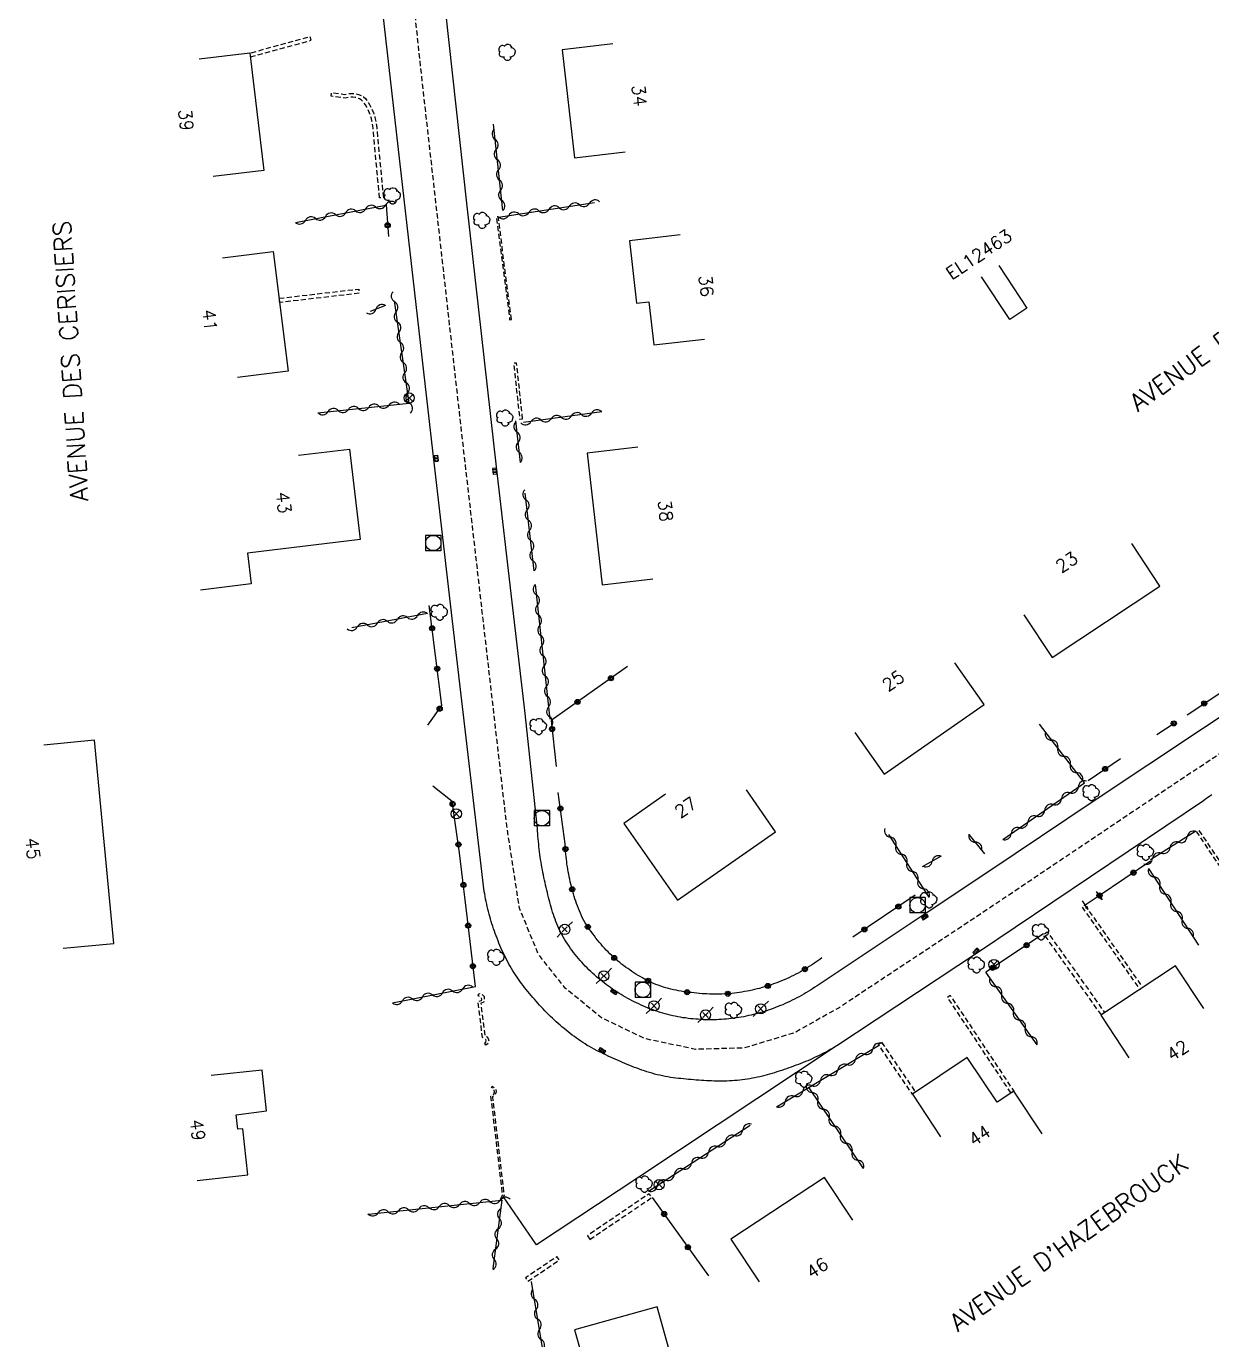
# Model space of a CAD drawing. Header units: millimetres. Extents: x 127000 to 128000, y 141000 to 142000.
# Drawn here: x 127581.7 to 127697.7, y 141625.3 to 141753.9 of the extents above; entities that cross this region are included whole.
import ezdxf
from ezdxf.enums import TextEntityAlignment as Align

# ---------------------------------------------------------------- set-up
doc = ezdxf.new("R2010")
doc.units = ezdxf.units.MM
doc.linetypes.add('DASHED', pattern=[0.75, 0.5, -0.25])
doc.layers.get('0').update_dxf_attribs({"linetype": 'CONTINUOUS'})
for name, color, linetype in [('W0001', 6, 'DASHED'), ('W0008', 7, 'CONTINUOUS'), ('W0100', 7, 'CONTINUOUS'), ('W0105', 7, 'CONTINUOUS'), ('W0112', 1, 'DASHED'), ('W0300', 7, 'CONTINUOUS'), ('W0310', 3, 'CONTINUOUS'), ('W0322', 7, 'CONTINUOUS'), ('W0400', 7, 'CONTINUOUS'), ('W0420', 7, 'CONTINUOUS'), ('W0454', 7, 'CONTINUOUS'), ('W0469', 7, 'CONTINUOUS'), ('W0984', 7, 'CONTINUOUS'), ('W0989', 7, 'CONTINUOUS'), ('W0991', 7, 'CONTINUOUS')]:
    doc.layers.add(name, color=color, linetype=linetype)
doc.styles.get("Standard").update_dxf_attribs({"font": 'romans.shx', "width": 0.85})

# ---------------------------------------------------------------- blocks, each defined once
blk = doc.blocks.new('T300')
for p, q in [((-0.8, 0.51), (-0.86, 0.34)), ((-0.86, 0.34), (-0.86, 0.17)), ((-0.86, 0.17), (-0.74, 0.06)), ((-0.69, 0.63), (-0.8, 0.51)), ((-0.8, -0.06), (-0.74, 0.06)), ((-0.74, 0.06), (-0.69, 0.11)), ((-0.57, 0.69), (-0.69, 0.63)), ((-0.46, 0.69), (-0.57, 0.69)), ((-0.29, 0.63), (-0.46, 0.69)), ((-0.29, 0.63), (-0.17, 0.74)), ((-0.23, 0.57), (-0.29, 0.63)), ((-0.17, 0.74), (-0.06, 0.8)), ((-0.06, 0.8), (0.06, 0.8)), ((0.06, 0.8), (0.23, 0.74)), ((0.23, 0.74), (0.34, 0.63)), ((0.34, 0.63), (0.4, 0.51)), ((0.46, 0.46), (0.34, 0.46)), ((0.4, 0.51), (0.4, 0.46)), ((0.57, 0.4), (0.46, 0.46)), ((0.57, 0.4), (0.69, 0.29)), ((0.69, 0.29), (0.74, 0.17)), ((0.74, 0.06), (0.69, -0.17)), ((0.74, 0.17), (0.74, 0.06)), ((-0.8, -0.17), (-0.8, -0.06)), ((-0.8, -0.23), (-0.8, -0.17)), ((-0.74, -0.34), (-0.8, -0.23)), ((-0.69, -0.4), (-0.74, -0.34)), ((-0.51, -0.46), (-0.69, -0.4)), ((-0.4, -0.46), (-0.51, -0.46)), ((-0.4, -0.46), (-0.34, -0.46)), ((-0.34, -0.46), (-0.34, -0.4)), ((-0.34, -0.51), (-0.34, -0.46)), ((-0.29, -0.63), (-0.34, -0.51)), ((-0.17, -0.74), (-0.29, -0.63)), ((-0.06, -0.8), (-0.17, -0.74)), ((0.06, -0.8), (-0.06, -0.8)), ((0.17, -0.74), (0.06, -0.8)), ((0.23, -0.69), (0.17, -0.74)), ((0.29, -0.46), (0.23, -0.46)), ((0.29, -0.63), (0.23, -0.69)), ((0.46, -0.4), (0.29, -0.46)), ((0.34, -0.51), (0.29, -0.63)), ((0.34, -0.51), (0.34, -0.46)), ((0.57, -0.34), (0.46, -0.4)), ((0.63, -0.29), (0.57, -0.34)), ((0.69, -0.17), (0.63, -0.29))]:
    blk.add_line(p, q)
blk = doc.blocks.new('t105o')
for p, q in [((-0.5, 0), (0.5, 0)), ((0.5, 0), (0.2, 0.1)), ((0.5, 0), (0.2, -0.1))]:
    blk.add_line(p, q)
blk = doc.blocks.new('T400')
for p, q in [((-0.15, 0.3), (0.15, 0.3)), ((-0.15, -0.25), (-0.15, 0.3)), ((-0.15, 0.15), (0.15, 0.15)), ((-0.15, 0), (0.15, 0)), ((0.15, 0.3), (0.15, -0.25)), ((-0.15, -0.15), (0.15, -0.15)), ((-0.15, -0.25), (-0.15, -0.3)), ((-0.15, -0.3), (0.15, -0.3)), ((0.15, -0.3), (0.15, -0.25))]:
    blk.add_line(p, q)
blk = doc.blocks.new('T420')
for p, q in [((0.75, 0.75), (-0.75, 0.75)), ((-0.75, 0.75), (-0.75, -0.75)), ((0.75, 0.75), (0.75, -0.75)), ((0.75, -0.75), (-0.75, -0.75))]:
    blk.add_line(p, q)
blk.add_ellipse((0, 0), major_axis=(-0.53, 0.53), ratio=1, start_param=3.926991, end_param=10.210176)
blk = doc.blocks.new('T454')
for p, q in [((-0.25, 0.25), (0.25, -0.25)), ((-0.25, -0.25), (0.25, 0.25)), ((0.75, 0.75), (0.375, 0.375)), ((-0.375, -0.375), (-0.75, -0.75))]:
    blk.add_line(p, q)
blk.add_ellipse((0, 0), major_axis=(0.354, 0.354), ratio=1, start_param=5.497787143782138, end_param=11.78097245096172)
blk = doc.blocks.new('t322o')
at = {"color": 0, "linetype": 'Continuous'}
for radius in [0.25, 0.15]:
    blk.add_circle((0, 0), radius, dxfattribs=at)
blk = doc.blocks.new('t310o')
at = {"color": 0, "linetype": 'Continuous'}
for centre, start, end in [((-0.5, 0.38), 216.8699, 323.1304), ((0.5, -0.37), 36.8699, 143.1303)]:
    blk.add_arc(centre, 0.625, start, end, dxfattribs=at)
blk = doc.blocks.new('T469')
at = {"color": 0, "linetype": 'Continuous', "flags": 128}
for points in [[(-0.35, 0.35), (0.35, -0.35)], [(-0.35, -0.35), (0.35, 0.35)]]:
    blk.add_lwpolyline(points, dxfattribs=at)
at = {"color": 0, "linetype": 'Continuous'}
blk.add_circle((0, 0), 0.5, dxfattribs=at)

msp = doc.modelspace()

# ---------------------------------------------------------------- linework, layer by layer
at = {"layer": 'W0001', "flags": 128}
msp.add_lwpolyline([(127717.8, 141862.56), (127724.21, 141859.28), (127732.17, 141854.61), (127748.61, 141844.92), (127794.21, 141818.05), (127817.75, 141804.16), (127827.07, 141798.66), (127832.92, 141794.65), (127838.64, 141788.83), (127843.91, 141781.96), (127835.51, 141775.63), (127830.89, 141771.86), (127824.36, 141767.8), (127815.15, 141761.64), (127790.7, 141745.04), (127750.52, 141717.53), (127727.77, 141702.04), (127693.55, 141679.36), (127675.19, 141667.03), (127661.27, 141657.82), (127656.94, 141655.38), (127651.99, 141653.87), (127647.22, 141653.74), (127642.28, 141654.78), (127638.03, 141656.82), (127634.47, 141659.73), (127631.83, 141663.07), (127629.99, 141667.56), (127628.75, 141675.63), (127624.44, 141713.22), (127620.39, 141749.27), (127618.94, 141762.83), (127618.53, 141769.08), (127618.73, 141775.12), (127619.79, 141793.05), (127621.06, 141812.23), (127622.17, 141816.46), (127624.13, 141820.82), (127627.49, 141825.3), (127631.57, 141829.01), (127636.31, 141831.72), (127643.93, 141835.24), (127681.26, 141852.39), (127693.2, 141858.03), (127698.96, 141861.59), (127706.18, 141866.56), (127712.52, 141864.73)], close=True, dxfattribs=at)
at = {"layer": 'W0008', "flags": 128}
for points in [[(127702.18, 141688.65), (127686.13, 141678.01), (127675.94, 141671.13), (127669.19, 141666.67), (127659.11, 141659.97), (127658.89, 141659.82), (127658.68, 141659.68), (127658.47, 141659.54), (127658.25, 141659.4), (127658.03, 141659.27), (127657.81, 141659.14), (127657.59, 141659.02), (127657.37, 141658.89), (127657.14, 141658.77), (127656.92, 141658.65), (127656.69, 141658.54), (127656.46, 141658.43), (127656.23, 141658.32), (127656, 141658.22), (127655.77, 141658.11), (127655.53, 141658.02), (127655.29, 141657.92), (127655.06, 141657.83), (127654.82, 141657.74), (127654.57, 141657.65), (127654.33, 141657.57), (127654.09, 141657.49), (127653.85, 141657.42), (127653.61, 141657.35), (127653.38, 141657.28), (127653.14, 141657.21), (127652.9, 141657.15), (127652.66, 141657.1), (127652.42, 141657.04), (127652.18, 141656.99), (127651.94, 141656.94), (127651.7, 141656.9), (127651.46, 141656.86), (127651.22, 141656.82), (127650.97, 141656.78), (127650.73, 141656.75), (127650.49, 141656.73), (127650.24, 141656.7), (127650, 141656.68), (127649.75, 141656.67), (127649.51, 141656.65), (127649.26, 141656.64), (127649.01, 141656.64), (127648.76, 141656.64), (127648.51, 141656.64), (127648.25, 141656.64), (127648, 141656.65), (127647.75, 141656.66), (127647.49, 141656.68), (127647.24, 141656.7), (127646.99, 141656.72), (127646.74, 141656.74), (127646.49, 141656.77), (127646.24, 141656.81), (127645.99, 141656.84), (127645.74, 141656.89), (127645.49, 141656.93), (127645.24, 141656.98), (127645, 141657.03), (127644.75, 141657.09), (127644.5, 141657.15), (127644.26, 141657.22), (127644.02, 141657.29), (127643.77, 141657.36), (127643.53, 141657.44), (127643.29, 141657.52), (127643.05, 141657.61), (127642.82, 141657.69), (127642.59, 141657.78), (127642.36, 141657.88), (127642.13, 141657.97), (127641.9, 141658.07), (127641.68, 141658.18), (127641.45, 141658.28), (127641.23, 141658.39), (127641.01, 141658.5), (127640.79, 141658.62), (127640.58, 141658.73), (127640.36, 141658.85), (127640.15, 141658.98), (127639.94, 141659.1), (127639.73, 141659.23), (127639.52, 141659.36), (127639.31, 141659.5), (127639.11, 141659.64), (127638.91, 141659.78), (127638.7, 141659.92), (127638.51, 141660.07), (127638.31, 141660.22), (127638.11, 141660.37), (127637.92, 141660.53), (127637.72, 141660.69), (127637.53, 141660.85), (127637.34, 141661.02), (127637.15, 141661.19), (127636.97, 141661.36), (127636.78, 141661.53), (127636.6, 141661.71), (127636.43, 141661.89), (127636.26, 141662.07), (127636.09, 141662.26), (127635.92, 141662.44), (127635.76, 141662.63), (127635.6, 141662.82), (127635.44, 141663.02), (127635.29, 141663.22), (127635.14, 141663.42), (127634.99, 141663.62), (127634.85, 141663.83), (127634.71, 141664.04), (127634.57, 141664.25), (127634.44, 141664.47), (127634.31, 141664.68), (127634.18, 141664.91), (127634.06, 141665.13), (127633.95, 141665.35), (127633.84, 141665.57), (127633.74, 141665.8), (127633.65, 141666.02), (127633.55, 141666.25), (127633.47, 141666.48), (127633.39, 141666.72), (127633.31, 141666.95), (127633.23, 141667.18), (127633.16, 141667.42), (127633.09, 141667.66), (127633.03, 141667.89), (127632.96, 141668.13), (127632.9, 141668.37), (127632.84, 141668.61), (127632.78, 141668.85), (127632.72, 141669.09), (127632.67, 141669.33), (127632.61, 141669.57), (127632.55, 141669.81), (127632.5, 141670.06), (127632.44, 141670.31), (127632.39, 141670.56), (127632.33, 141670.81), (127632.28, 141671.06), (127632.24, 141671.31), (127632.19, 141671.56), (127632.15, 141671.81), (127632.1, 141672.06), (127632.06, 141672.31), (127632.03, 141672.57), (127631.99, 141672.82), (127631.96, 141673.07), (127631.92, 141673.33), (127631.89, 141673.58), (127631.87, 141673.83), (127631.84, 141674.09), (127631.82, 141674.34), (127631.8, 141674.59), (127631.78, 141674.85), (127631.76, 141675.1), (127631.74, 141675.36), (127630.5, 141686.89), (127629.27, 141697.5), (127627.74, 141710.75), (127624.84, 141736.56), (127622.07, 141761.78)], [(127697.75, 141678.65), (127697.54, 141678.51), (127697.34, 141678.37), (127697.13, 141678.22), (127696.93, 141678.07), (127674.82, 141663.18), (127661.04, 141654.09), (127660.83, 141653.97), (127660.61, 141653.84), (127660.4, 141653.72), (127660.19, 141653.6), (127659.97, 141653.48), (127659.75, 141653.37), (127659.54, 141653.26), (127659.32, 141653.15), (127659.1, 141653.04), (127658.87, 141652.93), (127658.65, 141652.83), (127658.43, 141652.73), (127658.2, 141652.63), (127657.98, 141652.54), (127657.75, 141652.44), (127657.52, 141652.35), (127657.29, 141652.26), (127657.06, 141652.18), (127656.82, 141652.09), (127656.59, 141652.01), (127656.36, 141651.92), (127656.12, 141651.84), (127655.89, 141651.76), (127655.66, 141651.68), (127655.42, 141651.6), (127655.18, 141651.53), (127654.95, 141651.45), (127654.71, 141651.38), (127654.47, 141651.31), (127654.23, 141651.25), (127654, 141651.18), (127653.76, 141651.12), (127653.51, 141651.06), (127653.27, 141651.01), (127653.03, 141650.96), (127652.79, 141650.91), (127652.54, 141650.87), (127652.3, 141650.83), (127652.05, 141650.79), (127651.8, 141650.76), (127651.55, 141650.73), (127651.3, 141650.7), (127651.05, 141650.68), (127650.8, 141650.67), (127650.55, 141650.65), (127650.3, 141650.64), (127650.04, 141650.64), (127649.79, 141650.63), (127649.54, 141650.63), (127649.29, 141650.64), (127649.04, 141650.64), (127648.79, 141650.65), (127648.54, 141650.66), (127648.29, 141650.67), (127648.04, 141650.69), (127647.79, 141650.7), (127647.54, 141650.72), (127647.29, 141650.74), (127647.04, 141650.76), (127646.79, 141650.78), (127646.54, 141650.8), (127646.29, 141650.83), (127646.04, 141650.85), (127645.79, 141650.88), (127645.54, 141650.9), (127645.28, 141650.93), (127645.02, 141650.97), (127644.76, 141651), (127644.5, 141651.05), (127644.24, 141651.09), (127643.98, 141651.15), (127643.73, 141651.2), (127643.47, 141651.26), (127643.22, 141651.33), (127642.97, 141651.4), (127642.72, 141651.47), (127642.47, 141651.55), (127642.23, 141651.63), (127641.98, 141651.72), (127641.74, 141651.8), (127641.5, 141651.89), (127641.26, 141651.98), (127641.02, 141652.08), (127640.78, 141652.17), (127640.54, 141652.27), (127640.3, 141652.37), (127640.06, 141652.47), (127639.82, 141652.58), (127639.59, 141652.68), (127639.36, 141652.78), (127639.13, 141652.88), (127638.89, 141652.99), (127638.66, 141653.09), (127638.43, 141653.2), (127638.2, 141653.31), (127637.97, 141653.42), (127637.74, 141653.53), (127637.52, 141653.64), (127637.29, 141653.76), (127637.07, 141653.88), (127636.85, 141654.01), (127636.63, 141654.13), (127636.41, 141654.27), (127636.2, 141654.4), (127635.98, 141654.54), (127635.77, 141654.69), (127635.56, 141654.84), (127635.36, 141654.99), (127635.15, 141655.14), (127634.95, 141655.3), (127634.75, 141655.45), (127634.55, 141655.61), (127634.35, 141655.78), (127634.15, 141655.94), (127633.96, 141656.11), (127633.77, 141656.28), (127633.58, 141656.45), (127633.39, 141656.62), (127633.21, 141656.79), (127633.02, 141656.97), (127632.84, 141657.15), (127632.66, 141657.33), (127632.48, 141657.52), (127632.3, 141657.7), (127632.13, 141657.89), (127631.95, 141658.08), (127631.78, 141658.26), (127631.62, 141658.45), (127631.45, 141658.64), (127631.29, 141658.83), (127631.12, 141659.02), (127630.96, 141659.21), (127630.8, 141659.41), (127630.64, 141659.6), (127630.49, 141659.8), (127630.34, 141660), (127630.19, 141660.2), (127630.04, 141660.4), (127629.89, 141660.61), (127629.75, 141660.81), (127629.61, 141661.02), (127629.47, 141661.23), (127629.34, 141661.44), (127629.21, 141661.66), (127629.08, 141661.87), (127628.96, 141662.09), (127628.84, 141662.32), (127628.72, 141662.54), (127628.61, 141662.77), (127628.5, 141662.99), (127628.39, 141663.22), (127628.28, 141663.45), (127628.18, 141663.68), (127628.08, 141663.91), (127627.98, 141664.14), (127627.89, 141664.37), (127627.8, 141664.61), (127627.71, 141664.84), (127627.62, 141665.08), (127627.54, 141665.31), (127627.45, 141665.55), (127627.37, 141665.78), (127627.3, 141666.02), (127627.23, 141666.26), (127627.15, 141666.5), (127627.09, 141666.74), (127627.02, 141666.98), (127626.96, 141667.23), (127626.9, 141667.47), (127626.84, 141667.71), (127626.79, 141667.96), (127626.73, 141668.21), (127626.68, 141668.45), (127626.64, 141668.7), (127626.59, 141668.95), (127626.55, 141669.2), (127623.43, 141695.64), (127621.52, 141712.3), (127618.72, 141736.94), (127616.49, 141756.43)], [(127660.97, 141654.06), (127641.67, 141641.22), (127631.67, 141634.6), (127628.43, 141639.31)]]:
    msp.add_lwpolyline(points, dxfattribs=at)
at = {"layer": 'W0100', "flags": 128}
for points in [[(127639.13, 141752.12), (127634.16, 141751.55), (127635.37, 141740.99), (127640.34, 141741.56)], [(127598.65, 141750.68), (127603.61, 141751.26), (127604.96, 141739.73), (127600, 141739.14)], [(127645.71, 141733.44), (127640.75, 141732.87), (127641.44, 141726.75), (127642.66, 141726.89), (127643.14, 141722.67), (127648.1, 141723.23)], [(127600.94, 141731.18), (127605.9, 141731.81), (127607.37, 141720.12), (127602.41, 141719.5)], [(127676.89, 141730.43), (127679.65, 141726.26), (127677.98, 141725.16), (127675.22, 141729.32)], [(127608.38, 141711.9), (127613.35, 141712.48), (127614.39, 141703.64), (127603.36, 141702.29), (127603.74, 141699.3), (127598.78, 141698.66)], [(127641.56, 141712.66), (127636.6, 141712.08), (127638.08, 141699.2), (127643.05, 141699.77)], [(127679.36, 141696.26), (127682.12, 141692.09), (127692.67, 141699.06), (127689.91, 141703.23)], [(127662.82, 141684.76), (127665.68, 141680.66), (127675.46, 141687.48), (127672.59, 141691.58)], [(127585.32, 141663.63), (127590.3, 141664.1), (127588.4, 141684), (127583.43, 141683.52)], [(127644.29, 141678.71), (127640.2, 141675.85), (127645.45, 141668.35), (127655.05, 141675.02), (127652.2, 141679.13)], [(127686.71, 141668.78), (127685.34, 141667.85)], [(127696.95, 141657.73), (127694.2, 141661.91), (127686.87, 141657.08), (127689.62, 141652.9)], [(127681.13, 141645.49), (127678.36, 141649.65), (127676.73, 141648.56), (127673.81, 141652.93), (127668.44, 141649.35), (127671.21, 141645.19)], [(127598.46, 141640.91), (127603.42, 141641.46), (127602.92, 141645.97), (127602.42, 141645.92), (127602.26, 141647.33), (127605.23, 141647.71), (127604.81, 141651.72), (127599.83, 141651.19)], [(127662.6, 141637.04), (127659.84, 141641.21), (127650.69, 141635.16), (127653.45, 141630.99)], [(127644.81, 141623.75), (127643.45, 141628.56), (127635.39, 141626.28), (127636.75, 141621.47)]]:
    msp.add_lwpolyline(points, dxfattribs=at)
at = {"layer": 'W0112', "flags": 128}
msp.add_lwpolyline([(127603.66, 141750.86), (127609.59, 141752.48), (127609.5, 141752.82), (127603.62, 141751.21)], dxfattribs=at)
for points in [[(127616.3, 141737.05), (127615.66, 141743.86), (127615.63, 141744.12), (127615.6, 141744.36), (127615.55, 141744.6), (127615.5, 141744.83), (127615.43, 141745.06), (127615.35, 141745.29), (127615.26, 141745.51), (127615.15, 141745.73), (127615.04, 141745.95), (127614.91, 141746.16), (127614.78, 141746.35), (127614.65, 141746.51), (127614.5, 141746.64), (127614.32, 141746.75), (127614.11, 141746.84), (127613.9, 141746.9), (127613.68, 141746.93), (127613.47, 141746.93), (127613.25, 141746.9), (127612.93, 141746.82), (127611.56, 141747.02), (127611.61, 141747.38), (127612.91, 141747.19), (127613.18, 141747.26), (127613.45, 141747.29), (127613.71, 141747.29), (127613.97, 141747.26), (127614.23, 141747.18), (127614.49, 141747.08), (127614.72, 141746.94), (127614.91, 141746.77), (127615.07, 141746.57), (127615.22, 141746.35), (127615.35, 141746.13), (127615.48, 141745.89), (127615.59, 141745.66), (127615.69, 141745.42), (127615.78, 141745.17), (127615.85, 141744.93), (127615.91, 141744.67), (127615.96, 141744.42), (127616, 141744.16), (127616.02, 141743.9), (127616.67, 141737.08)], [(127629.21, 141725.15), (127627.91, 141735.22), (127627.72, 141735.19), (127629.03, 141725.13)], [(127614.31, 141727.73), (127606.53, 141726.82), (127606.48, 141727.24), (127614.26, 141728.14)], [(127630.3, 141715.43), (127629.71, 141720.9), (127629.42, 141720.87), (127630.01, 141715.4)], [(127700.97, 141668.51), (127696.51, 141675.18), (127696.26, 141675.01), (127700.72, 141668.35)], [(127685.33, 141667.86), (127690.98, 141659.79), (127690.72, 141659.61), (127685.07, 141667.68)], [(127686.94, 141657.11), (127681.33, 141665), (127681.65, 141665.23), (127687.26, 141657.34)], [(127626.56, 141654.35), (127626.71, 141654.46), (127626.74, 141654.58), (127626.71, 141654.7), (127626.65, 141654.77), (127626.37, 141654.91), (127625.94, 141658.43), (127626.28, 141658.53), (127626.31, 141658.6), (127626.28, 141658.79), (127626.2, 141658.89), (127625.95, 141658.97), (127626.02, 141659.21), (127626.34, 141659.11), (127626.52, 141658.9), (127626.56, 141658.57), (127626.46, 141658.33), (127626.21, 141658.25), (127626.6, 141655.07), (127626.81, 141654.97), (127626.94, 141654.81), (127626.99, 141654.58), (127626.93, 141654.31), (127626.71, 141654.15)], [(127678.1, 141649.47), (127671.87, 141658.86), (127672.13, 141659.04), (127678.36, 141649.65)], [(127665.42, 141654.44), (127668.74, 141649.56), (127668.44, 141649.35), (127665.11, 141654.23)], [(127628.14, 141639.04), (127628.34, 141639.48), (127627.73, 141644.69), (127627.2, 141649.16), (127627.49, 141649.36), (127627.55, 141649.58), (127627.52, 141649.76), (127627.43, 141649.9), (127627.24, 141650.01), (127627.32, 141650.13), (127627.53, 141650), (127627.66, 141649.82), (127627.7, 141649.57), (127627.61, 141649.27), (127627.35, 141649.09), (127627.87, 141644.71), (127628.48, 141639.45), (127628.27, 141638.98)], [(127636.89, 141635.14), (127642.94, 141639.25), (127642.68, 141639.62), (127636.64, 141635.51)], [(127630.81, 141631.05), (127633.89, 141633.12), (127633.66, 141633.46), (127630.59, 141631.39)]]:
    msp.add_lwpolyline(points, close=True, dxfattribs=at)
at = {"layer": 'W0310', "flags": 128}
for points in [[(127628.37, 141735.83), (127627.45, 141744.26)], [(127608.06, 141734.66), (127616.92, 141736.36)], [(127627.95, 141735.19), (127637.34, 141736.61)], [(127610.26, 141716.04), (127619.2, 141716.98), (127617.76, 141726.99)], [(127616.87, 141726.54), (127615.39, 141725.95)], [(127638.04, 141716.14), (127630.38, 141715.08)], [(127630.09, 141711.17), (127629.63, 141715.24)], [(127631.43, 141700.56), (127630.56, 141708.17)], [(127631.52, 141699.22), (127632.97, 141686.04)], [(127621, 141696.38), (127613.58, 141694.98)], [(127677.29, 141674.28), (127685.28, 141679.82), (127680.87, 141685.56)], [(127696.19, 141675.08), (127691.75, 141672.3)], [(127670.08, 141668.62), (127666.13, 141674.76)], [(127673.96, 141674.78), (127675.51, 141672.88)], [(127671.26, 141672.65), (127669.41, 141671.6)], [(127691.56, 141671.44), (127696.43, 141663.95)], [(127680.64, 141654.17), (127675.62, 141661.28)], [(127617.56, 141658.28), (127625.68, 141659.89)], [(127655.16, 141648.13), (127665.14, 141654.12)], [(127663.66, 141642.07), (127658.33, 141649.97)], [(127642.63, 141639.86), (127652.56, 141646.32)], [(127615.17, 141637.63), (127628.27, 141638.98), (127627.39, 141632.31)], [(127632.94, 141620.42), (127631.18, 141631.03)]]:
    msp.add_lwpolyline(points, dxfattribs=at)
at = {"layer": 'W0322', "flags": 128}
for points in [[(127616.94, 141736.37), (127617.17, 141733.27)], [(127621.01, 141685.46), (127622.4, 141687.39), (127621.16, 141697.18)], [(127695.35, 141686.48), (127702.11, 141690.97), (127700.95, 141692.68)], [(127640.57, 141691.2), (127633.09, 141685.91), (127633.57, 141681.42)], [(127692.36, 141684.54), (127694.05, 141685.65)], [(127685.64, 141680.06), (127688.81, 141682.21)], [(127625.68, 141659.89), (127624.99, 141665.66), (127624.13, 141672.98), (127623.41, 141677.99), (127621.51, 141679.51)], [(127659.59, 141662.7), (127659.39, 141662.55), (127659.18, 141662.4), (127658.98, 141662.26), (127658.77, 141662.12), (127658.56, 141661.98), (127658.34, 141661.84), (127658.13, 141661.71), (127657.91, 141661.58), (127657.69, 141661.45), (127657.48, 141661.33), (127657.25, 141661.21), (127657.03, 141661.09), (127656.8, 141660.97), (127656.58, 141660.86), (127656.35, 141660.75), (127656.12, 141660.65), (127655.89, 141660.55), (127655.65, 141660.45), (127655.42, 141660.35), (127655.18, 141660.26), (127654.94, 141660.17), (127654.7, 141660.08), (127654.46, 141660), (127654.22, 141659.93), (127653.98, 141659.85), (127653.74, 141659.78), (127653.49, 141659.71), (127653.25, 141659.65), (127653, 141659.59), (127652.75, 141659.54), (127652.51, 141659.48), (127652.26, 141659.43), (127652.01, 141659.39), (127651.76, 141659.35), (127651.51, 141659.31), (127651.26, 141659.27), (127651.02, 141659.24), (127650.78, 141659.22), (127650.53, 141659.19), (127650.29, 141659.18), (127650.05, 141659.16), (127649.81, 141659.15), (127649.56, 141659.14), (127649.32, 141659.14), (127649.08, 141659.14), (127648.83, 141659.14), (127648.59, 141659.15), (127648.34, 141659.16), (127648.1, 141659.17), (127647.86, 141659.19), (127647.61, 141659.21), (127647.36, 141659.23), (127647.1, 141659.26), (127646.84, 141659.29), (127646.59, 141659.32), (127646.33, 141659.35), (127646.07, 141659.38), (127645.82, 141659.42), (127645.57, 141659.47), (127645.31, 141659.52), (127645.06, 141659.57), (127644.81, 141659.63), (127644.56, 141659.69), (127644.32, 141659.76), (127644.07, 141659.84), (127643.82, 141659.92), (127643.58, 141660.01), (127643.35, 141660.1), (127643.12, 141660.2), (127642.9, 141660.3), (127642.67, 141660.4), (127642.46, 141660.51), (127642.24, 141660.62), (127642.02, 141660.74), (127641.81, 141660.86), (127641.6, 141660.98), (127641.39, 141661.11), (127641.19, 141661.24), (127640.98, 141661.37), (127640.78, 141661.51), (127640.58, 141661.65), (127640.38, 141661.8), (127640.18, 141661.94), (127639.99, 141662.09), (127639.8, 141662.24), (127639.6, 141662.41), (127639.4, 141662.57), (127639.21, 141662.74), (127639.02, 141662.92), (127638.84, 141663.1), (127638.66, 141663.28), (127638.48, 141663.46), (127638.3, 141663.65), (127638.13, 141663.84), (127637.97, 141664.04), (127637.8, 141664.23), (127637.64, 141664.43), (127637.48, 141664.63), (127637.32, 141664.84), (127637.17, 141665.05), (127637.01, 141665.26), (127636.86, 141665.47), (127636.71, 141665.69), (127636.57, 141665.91), (127636.43, 141666.13), (127636.3, 141666.35), (127636.17, 141666.58), (127636.06, 141666.82), (127635.95, 141667.06), (127635.85, 141667.3), (127635.76, 141667.53), (127635.67, 141667.77), (127635.58, 141668), (127635.5, 141668.24), (127635.42, 141668.48), (127635.35, 141668.71), (127635.28, 141668.95), (127635.21, 141669.19), (127635.14, 141669.43), (127635.08, 141669.67), (127635.02, 141669.91), (127634.96, 141670.15), (127634.91, 141670.39), (127634.85, 141670.63), (127634.81, 141670.87), (127634.76, 141671.12), (127634.72, 141671.36), (127634.68, 141671.61), (127634.64, 141671.85), (127634.61, 141672.1), (127634.58, 141672.34), (127634.55, 141672.59), (127634.53, 141672.84), (127634.51, 141673.09), (127634.49, 141673.34), (127634.47, 141673.59), (127634.46, 141673.84), (127633.79, 141678.88)], [(127691.74, 141672.15), (127686.72, 141668.78)], [(127668.73, 141668.82), (127662.62, 141664.73)], [(127681.29, 141665.04), (127675.63, 141661.29)], [(127642.98, 141639.26), (127648.49, 141631.58)]]:
    msp.add_lwpolyline(points, dxfattribs=at)

# ---------------------------------------------------------------- block references
at = {"layer": 'W0105'}
for p, rotation in [((127686.71, 141668.78), 305.5408875342338), ((127685.34, 141667.85), 304.6025822411192)]:
    msp.add_blockref('t105o', p, dxfattribs=dict(at, rotation=rotation))
at = {"layer": 'W0300'}
for p in [(127628.82, 141751.29), (127617.58, 141737.26), (127626.35, 141734.85), (127628.6, 141715.51), (127622.19, 141696.5), (127631.88, 141685.33), (127685.98, 141678.85), (127691.29, 141673.03), (127670.08, 141668.36), (127681.04, 141665.24), (127627.73, 141662.75), (127674.73, 141662), (127650.97, 141657.56), (127657.85, 141650.82), (127642.23, 141640.55)]:
    msp.add_blockref('T300', p, dxfattribs=at)
at = {"layer": 'W0310'}
for p, rotation in [((127627.61, 141742.79), 96.17217484353584), ((127627.83, 141740.8), 96.17217484353584), ((127628.04, 141738.81), 96.17217484353584), ((127616.9, 141736.36), 10.86605573021172), ((127628.26, 141736.82), 96.17217484353584), ((127634.87, 141736.23), 8.611583531739539), ((127636.84, 141736.53), 8.611583531739539), ((127611.01, 141735.23), 10.86605573021172), ((127612.97, 141735.6), 10.86605573021172), ((127614.93, 141735.98), 10.86605573021172), ((127628.94, 141735.34), 8.611583531739539), ((127630.91, 141735.64), 8.611583531739539), ((127632.89, 141735.94), 8.611583531739539), ((127609.04, 141734.85), 10.86605573021172), ((127617.77, 141726.89), 98.20211471898386), ((127615.94, 141726.17), 201.4481286694041), ((127618.06, 141724.91), 98.20211471898386), ((127618.34, 141722.93), 98.20211471898386), ((127618.63, 141720.95), 98.20211471898386), ((127618.91, 141718.97), 98.20211471898386), ((127619.2, 141716.99), 98.20211471898386), ((127611.26, 141716.14), 5.984810547824473), ((127613.25, 141716.35), 5.984810547824473), ((127615.24, 141716.56), 5.984810547824473), ((127617.22, 141716.77), 5.984810547824473), ((127635.07, 141715.73), 187.9174183496638), ((127637.05, 141716.01), 187.9174183496638), ((127629.75, 141714.15), 96.44385682522827), ((127631.11, 141715.18), 187.9174183496638), ((127633.09, 141715.46), 187.9174183496638), ((127629.97, 141712.16), 96.44385682522827), ((127630.64, 141707.51), 96.55519520489756), ((127630.86, 141705.53), 96.55519520489756), ((127631.09, 141703.54), 96.55519520489756), ((127631.32, 141701.55), 96.55519520489756), ((127631.63, 141698.22), 276.2853159051496), ((127631.85, 141696.23), 276.2853159051496), ((127614.12, 141695.08), 190.661955705718), ((127616.08, 141695.45), 190.661955705718), ((127618.05, 141695.82), 190.661955705718), ((127620.01, 141696.19), 190.661955705718), ((127632.07, 141694.25), 276.2853159051496), ((127632.29, 141692.26), 276.2853159051496), ((127632.51, 141690.27), 276.2853159051496), ((127632.73, 141688.28), 276.2853159051496), ((127632.95, 141686.29), 276.2853159051496), ((127682.07, 141684), 127.5084827447283), ((127683.29, 141682.42), 127.5084827447283), ((127684.51, 141680.83), 127.5084827447283), ((127684.68, 141679.41), 34.74281346965797), ((127683.04, 141678.27), 34.74281346965797), ((127681.4, 141677.13), 34.74281346965797), ((127679.75, 141675.99), 34.74281346965797), ((127666.29, 141674.51), 122.7523886109005), ((127674.6, 141674.01), 309.1471760545907), ((127678.11, 141674.85), 34.74281346965797), ((127695.34, 141674.54), 212.0563656776201), ((127667.37, 141672.83), 122.7523886109005), ((127693.65, 141673.48), 212.0563656776201), ((127670.39, 141672.15), 209.6219284451276), ((127691.95, 141672.42), 212.0563656776201), ((127668.45, 141671.15), 122.7523886109005), ((127692.1, 141670.6), 303.0783490197497), ((127669.54, 141669.46), 122.7523886109005), ((127693.19, 141668.93), 303.0783490197497), ((127694.28, 141667.25), 303.0783490197497), ((127695.38, 141665.58), 303.0783490197497), ((127676.6, 141659.89), 125.2474725310007), ((127622.46, 141659.26), 11.24446641079106), ((127624.42, 141659.65), 11.24446641079106), ((127618.54, 141658.48), 11.24446641079106), ((127620.5, 141658.87), 11.24446641079106), ((127677.76, 141658.25), 125.2474725310007), ((127678.91, 141656.62), 125.2474725310007), ((127680.07, 141654.99), 125.2474725310007), ((127664.59, 141653.79), 30.95229372572727), ((127662.88, 141652.76), 30.95229372572727), ((127661.16, 141651.73), 30.95229372572727), ((127659.45, 141650.7), 30.95229372572727), ((127656.01, 141648.64), 30.95229372572727), ((127657.73, 141649.67), 30.95229372572727), ((127658.63, 141649.52), 124.0376454313863), ((127659.75, 141647.87), 124.0376454313863), ((127660.87, 141646.21), 124.0376454313863), ((127650.17, 141644.77), 33.07336899525422), ((127651.85, 141645.86), 33.07336899525422), ((127661.98, 141644.55), 124.0376454313863), ((127648.5, 141643.68), 33.07336899525422), ((127646.82, 141642.59), 33.07336899525422), ((127663.1, 141642.9), 124.0376454313863), ((127645.15, 141641.49), 33.07336899525422), ((127643.47, 141640.4), 33.07336899525422), ((127626.11, 141638.76), 5.866659621130247), ((127628.1, 141638.96), 5.866659621130247), ((127616.16, 141637.74), 5.866659621130247), ((127618.15, 141637.94), 5.866659621130247), ((127620.14, 141638.14), 5.866659621130247), ((127622.13, 141638.35), 5.866659621130247), ((127624.12, 141638.55), 5.866659621130247), ((127628.03, 141637.16), 262.5279622645424), ((127627.77, 141635.18), 262.5279622645424), ((127627.51, 141633.2), 262.5279622645424), ((127631.47, 141629.3), 99.43511858383516), ((127631.79, 141627.33), 99.43511858383516), ((127632.12, 141625.35), 99.43511858383516)]:
    msp.add_blockref('t310o', p, dxfattribs=dict(at, rotation=rotation))
at = {"layer": 'W0322'}
for p, rotation in [((127617.09, 141734.38), 274.3469541807798), ((127621.44, 141694.95), 97.19397702397893), ((127621.94, 141690.98), 97.19397702397893), ((127638.94, 141690.05), 215.2424063319557), ((127635.67, 141687.74), 215.2424063319557), ((127697.01, 141687.59), 33.53661577315295), ((127622.18, 141687.08), 54.24630101296816), ((127633.18, 141685.08), 276.08715968882), ((127694.03, 141685.64), 33.4230649693893), ((127687.3, 141681.18), 34.13061030247697), ((127623.45, 141677.75), 98.19924930566658), ((127634, 141677.31), 97.5984648584532), ((127624.02, 141673.79), 98.19924930566658), ((127634.49, 141673.34), 93.53497626473904), ((127690.08, 141671.03), 213.8732489292937), ((127624.5, 141669.83), 96.69862217844266), ((127635.15, 141669.41), 105.5179938614631), ((127686.76, 141668.8), 213.8732489292937), ((127667.07, 141667.71), 213.8274940586917), ((127624.97, 141665.85), 96.69862217844266), ((127636.68, 141665.73), 123.1004122608357), ((127663.75, 141665.48), 213.8274940586917), ((127679.62, 141663.93), 213.5487063698431), ((127625.44, 141661.88), 96.76497030692342), ((127639.27, 141662.69), 138.3448399485048), ((127657.93, 141661.59), 211.0111908250325), ((127676.28, 141661.72), 213.5487063698431), ((127642.57, 141660.45), 153.7431819847183), ((127646.39, 141659.34), 172.6546268854446), ((127654.3, 141659.95), 197.85120125846), ((127650.38, 141659.18), 184.2586038171196), ((127644.15, 141637.63), 305.6690998731169), ((127646.48, 141634.38), 305.6690998731169)]:
    msp.add_blockref('t322o', p, dxfattribs=dict(at, rotation=rotation))
at = {"layer": 'W0400'}
for p, rotation in [((127621.86, 141711.57), 6.566148249073827), ((127627.55, 141710.31), 186.579477569287), ((127669.67, 141666.67), 303.4658928560976), ((127674.66, 141663.33), 136.0299647089759), ((127639.22, 141659.38), 234.0110827860616), ((127638.1, 141653.62), 56.89235622978507)]:
    msp.add_blockref('T400', p, dxfattribs=dict(at, rotation=rotation))
at = {"layer": 'W0420'}
for p in [(127621.56, 141703.29), (127632.19, 141676.36), (127668.95, 141667.84), (127642.06, 141659.57)]:
    msp.add_blockref('T420', p, dxfattribs=at)
at = {"layer": 'W0454'}
for p in [(127634.42, 141665.48), (127638.25, 141660.93), (127643.15, 141658), (127653.6, 141657.71), (127648.2, 141657.11)]:
    msp.add_blockref('T454', p, dxfattribs=at)
at = {"layer": 'W0469'}
for p in [(127619.2, 141717.48), (127623.81, 141676.79), (127676.43, 141662.04), (127643.66, 141640.5)]:
    msp.add_blockref('T469', p, dxfattribs=at)

# ---------------------------------------------------------------- texts
at = {"layer": 'W0984'}
msp.add_text('EL12463', height=1.25, rotation=33.5342, dxfattribs=at).set_placement((127674.95, 141731.54), align=Align.MIDDLE)
at = {"layer": 'W0989'}
for s, rotation, p in [('AVENUE DES CERISIERS', 93.6363, (127586.05, 141721.09)), ("AVENUE D'HAZEBROUCK", 35.7288, (127701.33, 141724.93)), ("AVENUE D'HAZEBROUCK", 35.4071, (127683.77, 141634.85))]:
    msp.add_text(s, height=1.75, rotation=rotation, dxfattribs=at).set_placement(p, align=Align.MIDDLE)
at = {"layer": 'W0991'}
for s, rotation, p in [('34', 276.527, (127641.72, 141747.07)), ('39', 276.4904, (127597.35, 141744.68)), ('36', 276.2286, (127648.27, 141728.45)), ('41', 277.1583, (127599.69, 141725.09)), ('43', 276.7192, (127606.92, 141707.24)), ('38', 276.5622, (127644.29, 141706.44)), ('23', 33.4768, (127683.54, 141701.42)), ('25', 34.9208, (127666.56, 141689.81)), ('27', 34.8172, (127646.25, 141677.43)), ('45', 275.4318, (127582.38, 141673.39)), ('42', 33.3811, (127694.39, 141653.65)), ('49', 277.2828, (127598.5, 141645.85)), ('44', 33.6894, (127675.01, 141645.32)), ('46', 33.4764, (127659.13, 141632.35))]:
    msp.add_text(s, height=1.25, rotation=rotation, dxfattribs=at).set_placement(p, align=Align.MIDDLE)

doc.saveas('drawing.dxf')
